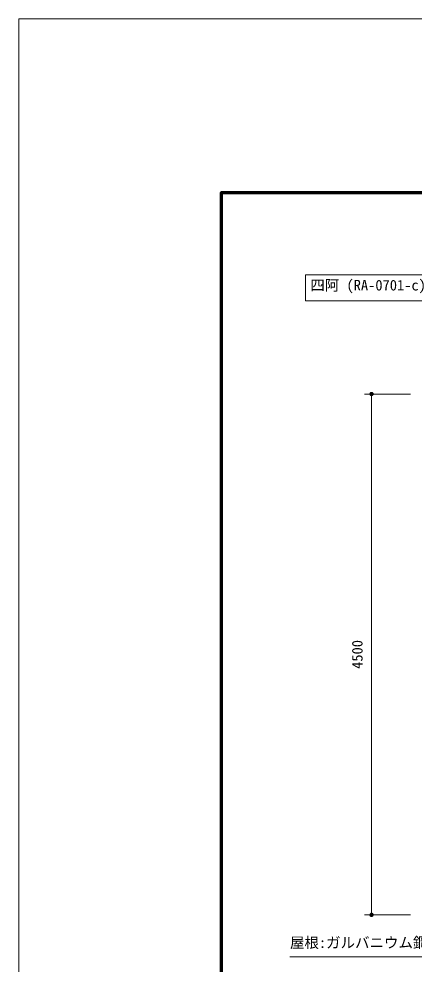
# Model space of a CAD drawing. Units: millimetres at full size, sheet at 1:50; details may follow other scales. Extents: x -1000 to 22000, y -750 to 15600.
# Drawn here: x -1000 to 2413, y 7434 to 15600 of the extents above; entities that cross this region are included whole.
import ezdxf
from ezdxf.enums import TextEntityAlignment as Align

# ---------------------------------------------------------------- set-up
doc = ezdxf.new("R2010")
doc.units = ezdxf.units.MM
doc.header["$LTSCALE"] = 50
for name, color, linetype, lineweight in [('D-STR-DIM', 7, 'Continuous', 13), ('D-STR-HTXT', 7, 'Continuous', 13), ('D-TTL', 7, 'Continuous', 70), ('D-TTL-FRAM', 7, 'Continuous', 13), ('V-nasSTD', 5, 'Continuous', 13)]:
    doc.layers.add(name, color=color, linetype=linetype, lineweight=lineweight)
doc.styles.add('ＭＳ ゴシック', font='')
doc.styles.get('ＭＳ ゴシック').set_extended_font_data('MS Gothic')

# ---------------------------------------------------------------- blocks, each defined once
blk = doc.blocks.new('filled_dot')
at = {"color": 0, "linetype": 'Continuous', "lineweight": -2, "const_width": 1.25}
blk.add_lwpolyline([(-0.625, 0, 1), (0.625, 0, 1)], format="xyb", close=True, dxfattribs=at)

msp = doc.modelspace()

# ---------------------------------------------------------------- linework, layer by layer
at = {"layer": 'D-STR-DIM'}
for p, q in [((2382.79, 12359.2), (1985.97, 12359.2)), ((2045.97, 12359.2), (2045.97, 7859.2)), ((2382.79, 7859.2), (1985.97, 7859.2))]:
    msp.add_line(p, q, dxfattribs=at)
at = {"layer": 'D-STR-HTXT'}
msp.add_lwpolyline([(4426.24, 8208.37), (3914.87, 7495.78), (3764.87, 7495.78), (1339.74, 7495.78)], dxfattribs=at)
at = {"layer": 'D-TTL'}
msp.add_lwpolyline([(750, 750), (750, 14100), (20250, 14100), (20250, 750)], close=True, dxfattribs=at)
at = {"layer": 'D-TTL-FRAM', "color": 2}
msp.add_lwpolyline([(1474.71, 13387.78), (2851.18, 13387.78), (2851.18, 13164.79), (1474.71, 13164.79)], close=True, dxfattribs=at)
at = {"layer": 'V-nasSTD'}
msp.add_lwpolyline([(-1000, -750), (-1000, 15600), (22000, 15600), (22000, -750)], close=True, dxfattribs=at)

# ---------------------------------------------------------------- block references
at = {"layer": 'D-STR-DIM', "xscale": 15, "yscale": 15}
for p, rotation in [((2045.97, 12359.2), 270), ((2045.97, 7859.2), 90)]:
    msp.add_blockref('filled_dot', p, dxfattribs=dict(at, rotation=rotation))

# ---------------------------------------------------------------- texts
at = {"layer": 'D-STR-DIM', "style": 'ＭＳ ゴシック'}
msp.add_text('4500', height=91.64, rotation=90, dxfattribs=at).set_placement((1876.58, 10109.2), align=Align.TOP_CENTER)
at = {"layer": 'D-STR-HTXT', "style": 'ＭＳ ゴシック'}
for s, p in [('四阿 (RA-0701-c)', (1517.11, 13345.31)), ('屋根:ガルバニウム鋼板 t=0.35mm', (1341.15, 7665.17))]:
    msp.add_text(s, height=91.64, dxfattribs=at).set_placement(p, align=Align.TOP_LEFT)

doc.saveas('drawing.dxf')
